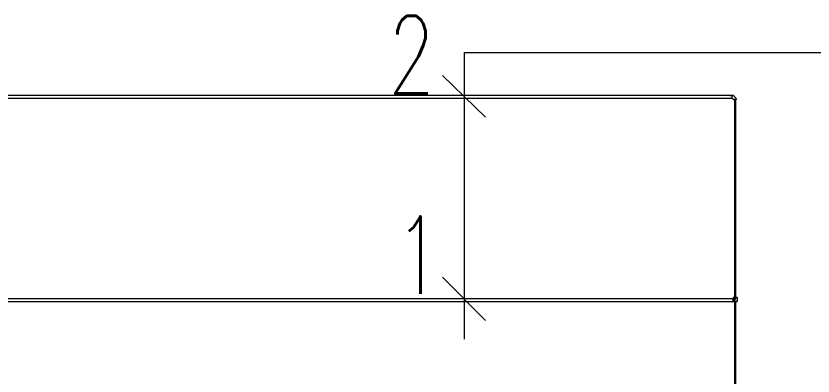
# Model space of a CAD drawing. Header units: inches. Extents: x -1128 to 651, y 96 to 845.
# Drawn here: x -1079.54 to -1062.71, y 715.33 to 722.92 of the extents above; entities that cross this region are included whole.
import ezdxf
from ezdxf.enums import TextEntityAlignment as Align

# ---------------------------------------------------------------- set-up
doc = ezdxf.new("R2010")
doc.units = ezdxf.units.IN
doc.header["$MEASUREMENT"] = 0
doc.layers.add('Cables', color=7, linetype='Continuous', lineweight=0)
doc.layers.add('Layer 1', color=7, linetype='Continuous')
doc.styles.add('HZTXT', font='txt_qlt.shx', dxfattribs={"width": 0.7, "bigfont": 'hztxt.shx'})

msp = doc.modelspace()

# ---------------------------------------------------------------- linework, layer by layer
at = {"layer": 'Cables', "color": 0, "linetype": 'Continuous', "lineweight": 0}
msp.add_line((-1064.386, 721.16), (-1064.329, 721.16), dxfattribs=at)
msp.add_lwpolyline([(-1064.329, 721.16), (-1064.329, 721.183), (-1064.391, 721.245), (-1064.414, 721.245), (-1064.391, 721.245), (-1064.329, 721.183)], close=True, dxfattribs=at)
msp.add_lwpolyline([(-1064.414, 721.188), (-1064.386, 721.16), (-1064.414, 721.188), (-1064.414, 721.245)], dxfattribs=at)
at = {"layer": 'Cables', "color": 0, "lineweight": 0}
for points in [[(-1090.558, 721.188), (-1064.414, 721.188)], [(-1064.368, 721.16), (-1064.368, 716.957)], [(-1064.397, 716.985), (-1064.397, 716.9)], [(-1064.312, 716.985), (-1064.312, 716.9)], [(-1092.401, 716.9), (-1064.397, 716.9)], [(-1064.397, 716.928), (-1064.397, 716.957), (-1064.397, 716.9), (-1064.397, 716.928)], [(-1064.397, 716.957), (-1064.368, 716.957)], [(-1064.397, 716.9), (-1064.368, 716.9)], [(-1064.368, 716.9), (-1064.368, 708.692)]]:
    msp.add_lwpolyline(points, dxfattribs=at)
for points, knots in [([(-1064.454, 721.245), (-1064.454, 721.245), (-1064.391, 721.245), (-1064.391, 721.245), (-1064.391, 721.245), (-1064.454, 721.245), (-1064.454, 721.245), (-1064.454, 721.245), (-1090.558, 721.245), (-1090.558, 721.245)], [0, 0, 0, 0, 1, 1, 1, 2, 2, 2, 3, 3, 3, 3]), ([(-1064.386, 721.16), (-1064.386, 721.16), (-1064.329, 721.16), (-1064.329, 721.16), (-1064.329, 721.16), (-1064.386, 721.16), (-1064.386, 721.16)], [0, 0, 0, 0, 1, 1, 1, 2, 2, 2, 2]), ([(-1064.386, 721.16), (-1064.386, 721.16), (-1064.329, 721.16), (-1064.329, 721.16), (-1064.329, 721.16), (-1064.386, 721.16), (-1064.386, 721.16)], [0, 0, 0, 0, 1, 1, 1, 2, 2, 2, 2]), ([(-1064.34, 716.957), (-1064.34, 716.957), (-1064.368, 716.957), (-1064.368, 716.957), (-1064.368, 716.957), (-1064.34, 716.957), (-1064.34, 716.957), (-1064.34, 716.957), (-1064.34, 721.16), (-1064.34, 721.16)], [0, 0, 0, 0, 1, 1, 1, 2, 2, 2, 3, 3, 3, 3]), ([(-1064.397, 716.985), (-1064.397, 716.985), (-1064.312, 716.985), (-1064.312, 716.985), (-1064.312, 716.985), (-1064.397, 716.985), (-1064.397, 716.985)], [0, 0, 0, 0, 1, 1, 1, 2, 2, 2, 2]), ([(-1064.397, 716.957), (-1064.397, 716.957), (-1064.397, 716.9), (-1064.397, 716.9), (-1064.397, 716.9), (-1064.397, 716.957), (-1064.397, 716.957), (-1064.397, 716.957), (-1080.967, 716.957), (-1092.425, 716.957)], [0, 0, 0, 0, 1, 1, 1, 2, 2, 2, 2.654254, 2.654254, 2.654254, 2.654254]), ([(-1064.397, 716.957), (-1064.397, 716.957), (-1064.397, 716.9), (-1064.397, 716.9), (-1064.397, 716.9), (-1064.397, 716.957), (-1064.397, 716.957)], [0, 0, 0, 0, 1, 1, 1, 2, 2, 2, 2]), ([(-1064.397, 716.9), (-1064.397, 716.9), (-1064.312, 716.9), (-1064.312, 716.9), (-1064.312, 716.9), (-1064.397, 716.9), (-1064.397, 716.9)], [0, 0, 0, 0, 1, 1, 1, 2, 2, 2, 2]), ([(-1064.368, 716.957), (-1064.368, 716.957), (-1064.368, 716.9), (-1064.368, 716.9), (-1064.368, 716.9), (-1064.368, 716.957), (-1064.368, 716.957)], [0, 0, 0, 0, 1, 1, 1, 2, 2, 2, 2]), ([(-1064.368, 716.957), (-1064.368, 716.957), (-1064.34, 716.957), (-1064.34, 716.957), (-1064.34, 716.957), (-1064.368, 716.957), (-1064.368, 716.957)], [0, 0, 0, 0, 1, 1, 1, 2, 2, 2, 2]), ([(-1064.368, 716.9), (-1064.368, 716.9), (-1064.34, 716.9), (-1064.34, 716.9), (-1064.34, 716.9), (-1064.368, 716.9), (-1064.368, 716.9)], [0, 0, 0, 0, 1, 1, 1, 2, 2, 2, 2]), ([(-1064.34, 716.9), (-1064.34, 716.9), (-1064.368, 716.9), (-1064.368, 716.9), (-1064.368, 716.9), (-1064.34, 716.9), (-1064.34, 716.9)], [0, 0, 0, 0, 1, 1, 1, 2, 2, 2, 2]), ([(-1064.34, 708.692), (-1064.34, 708.692), (-1064.368, 708.692), (-1064.368, 708.692), (-1064.368, 708.692), (-1064.34, 708.692), (-1064.34, 708.692), (-1064.34, 708.692), (-1064.34, 716.9), (-1064.34, 716.9)], [0, 0, 0, 0, 1, 1, 1, 2, 2, 2, 3, 3, 3, 3])]:
    msp.add_open_spline(points, degree=3, knots=knots, dxfattribs=at)
at = {"layer": 'Layer 1', "color": 0, "lineweight": 5}
for points in [[(-1070.077, 722.154), (-1048.013, 722.154)], [(-1070.077, 722.154), (-1070.077, 716.104)], [(-1069.622, 720.791), (-1070.531, 721.671)], [(-1069.622, 716.502), (-1070.531, 717.411)]]:
    msp.add_lwpolyline(points, dxfattribs=at)

# ---------------------------------------------------------------- texts
at = {"color": 0, "style": 'HZTXT', "width": 0.7}
for s, p in [('2', (-1071.184, 721.287)), ('1', (-1071.048, 717.06))]:
    msp.add_text(s, height=1.637, dxfattribs=at).set_placement(p, align=Align.CENTER)

doc.saveas('drawing.dxf')
